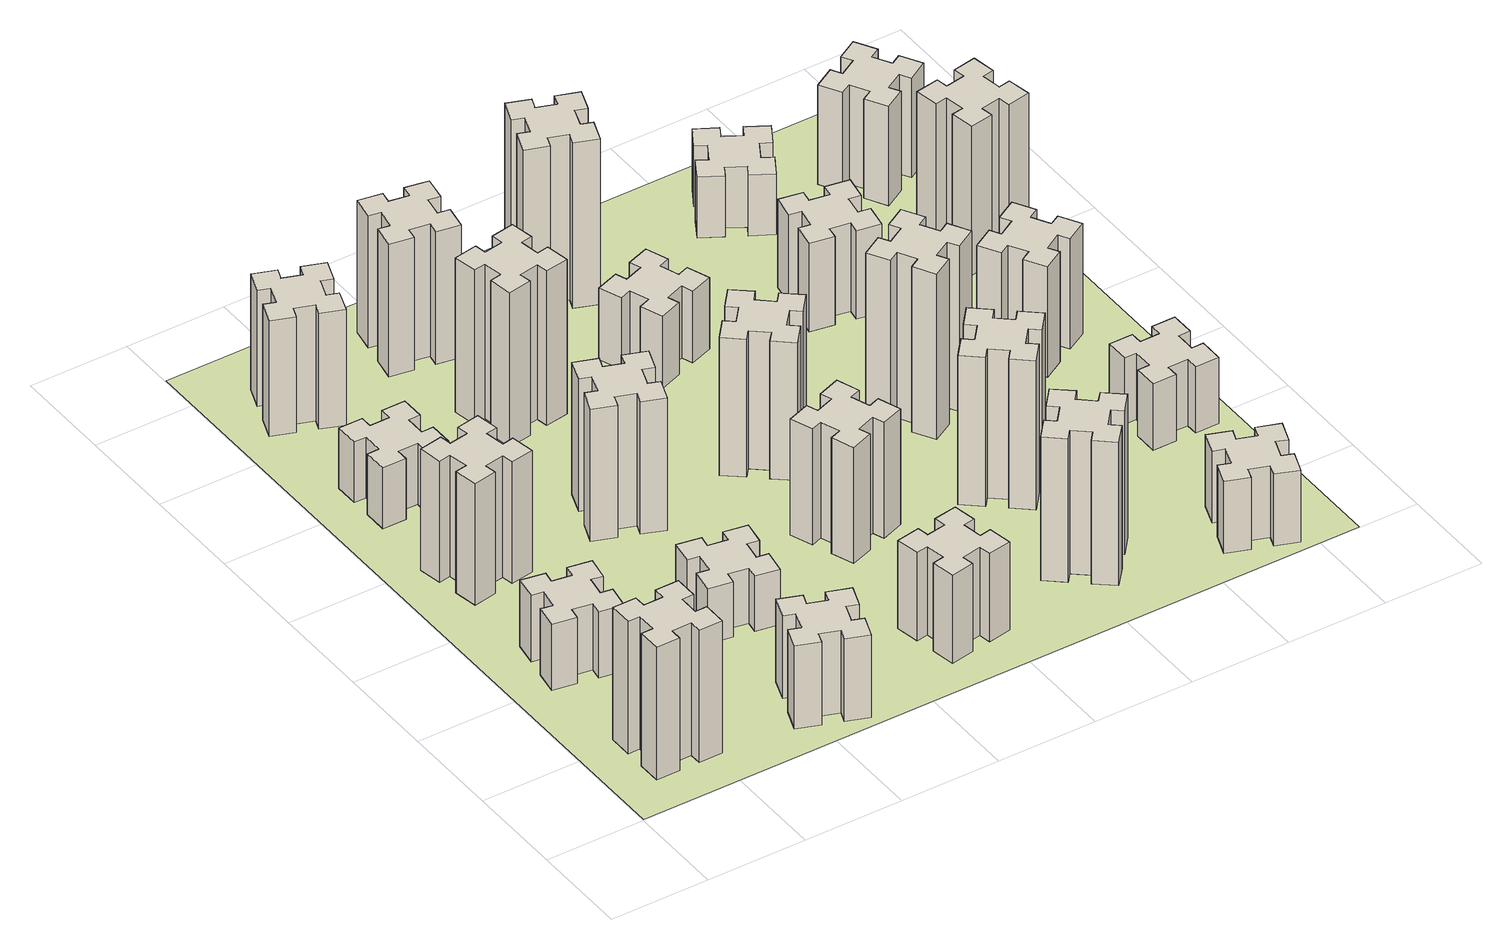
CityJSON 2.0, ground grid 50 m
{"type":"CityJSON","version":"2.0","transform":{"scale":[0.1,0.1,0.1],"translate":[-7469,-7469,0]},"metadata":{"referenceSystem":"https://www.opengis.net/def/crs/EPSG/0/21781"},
"CityObjects":{
"building1":{"type":"Building","attributes":{"class":"1000","function":"1000","usage":"1000","yearOfConstruction":2016,"roofType":"1000","measuredHeight":72,"storeysAboveGround":30,"storeysBelowGround":0},"geometry":[{"type":"Solid","lod":"1","boundaries":[[[[0,1,2,3,4,5,6,7,8,9,10,11,12,13,14,15,16,17,18,19]],[[17,16,20,21]],[[16,15,22,20]],[[15,14,23,22]],[[14,13,24,23]],[[13,12,25,24]],[[12,11,26,25]],[[11,10,27,26]],[[10,9,28,27]],[[9,8,29,28]],[[8,7,30,29]],[[7,6,31,30]],[[6,5,32,31]],[[5,4,33,32]],[[4,3,34,33]],[[3,2,35,34]],[[2,1,36,35]],[[1,0,37,36]],[[0,19,38,37]],[[19,18,39,38]],[[18,17,21,39]],[[24,25,26,27,28,29,30,31,32,33,34,35,36,37,38,39,21,20,22,23]]]]}]},
"building2":{"type":"Building","attributes":{"class":"1000","function":"1000","usage":"1000","yearOfConstruction":2016,"roofType":"1000","measuredHeight":36,"storeysAboveGround":30,"storeysBelowGround":0},"geometry":[{"type":"Solid","lod":"1","boundaries":[[[[40,41,42,43,44,45,46,47,48,49,50,51,52,53,54,55,56,57,58,59]],[[57,56,60,61]],[[56,55,62,60]],[[55,54,63,62]],[[54,53,64,63]],[[53,52,65,64]],[[52,51,66,65]],[[51,50,67,66]],[[50,49,68,67]],[[49,48,69,68]],[[48,47,70,69]],[[47,46,71,70]],[[46,45,72,71]],[[45,44,73,72]],[[44,43,74,73]],[[43,42,75,74]],[[42,41,76,75]],[[41,40,77,76]],[[40,59,78,77]],[[59,58,79,78]],[[58,57,61,79]],[[64,65,66,67,68,69,70,71,72,73,74,75,76,77,78,79,61,60,62,63]]]]}]},
"building3":{"type":"Building","attributes":{"class":"1000","function":"1000","usage":"1000","yearOfConstruction":2016,"roofType":"1000","measuredHeight":66,"storeysAboveGround":30,"storeysBelowGround":0},"geometry":[{"type":"Solid","lod":"1","boundaries":[[[[80,81,82,83,84,85,86,87,88,89,90,91,92,93,94,95,96,97,98,99]],[[97,96,100,101]],[[96,95,102,100]],[[95,94,103,102]],[[94,93,104,103]],[[93,92,105,104]],[[92,91,106,105]],[[91,90,107,106]],[[90,89,108,107]],[[89,88,109,108]],[[88,87,110,109]],[[87,86,111,110]],[[86,85,112,111]],[[85,84,113,112]],[[84,83,114,113]],[[83,82,115,114]],[[82,81,116,115]],[[81,80,117,116]],[[80,99,118,117]],[[99,98,119,118]],[[98,97,101,119]],[[104,105,106,107,108,109,110,111,112,113,114,115,116,117,118,119,101,100,102,103]]]]}]},
"building4":{"type":"Building","attributes":{"class":"1000","function":"1000","usage":"1000","yearOfConstruction":2016,"roofType":"1000","measuredHeight":33,"storeysAboveGround":30,"storeysBelowGround":0},"geometry":[{"type":"Solid","lod":"1","boundaries":[[[[120,121,122,123,124,125,126,127,128,129,130,131,132,133,134,135,136,137,138,139]],[[137,136,140,141]],[[136,135,142,140]],[[135,134,143,142]],[[134,133,144,143]],[[133,132,145,144]],[[132,131,146,145]],[[131,130,147,146]],[[130,129,148,147]],[[129,128,149,148]],[[128,127,150,149]],[[127,126,151,150]],[[126,125,152,151]],[[125,124,153,152]],[[124,123,154,153]],[[123,122,155,154]],[[122,121,156,155]],[[121,120,157,156]],[[120,139,158,157]],[[139,138,159,158]],[[138,137,141,159]],[[144,145,146,147,148,149,150,151,152,153,154,155,156,157,158,159,141,140,142,143]]]]}]},
"building5":{"type":"Building","attributes":{"class":"1000","function":"1000","usage":"1000","yearOfConstruction":2016,"roofType":"1000","measuredHeight":45,"storeysAboveGround":30,"storeysBelowGround":0},"geometry":[{"type":"Solid","lod":"1","boundaries":[[[[160,161,162,163,164,165,166,167,168,169,170,171,172,173,174,175,176,177,178,179]],[[177,176,180,181]],[[176,175,182,180]],[[175,174,183,182]],[[174,173,184,183]],[[173,172,185,184]],[[172,171,186,185]],[[171,170,187,186]],[[170,169,188,187]],[[169,168,189,188]],[[168,167,190,189]],[[167,166,191,190]],[[166,165,192,191]],[[165,164,193,192]],[[164,163,194,193]],[[163,162,195,194]],[[162,161,196,195]],[[161,160,197,196]],[[160,179,198,197]],[[179,178,199,198]],[[178,177,181,199]],[[184,185,186,187,188,189,190,191,192,193,194,195,196,197,198,199,181,180,182,183]]]]}]},
"building6":{"type":"Building","attributes":{"class":"1000","function":"1000","usage":"1000","yearOfConstruction":2016,"roofType":"1000","measuredHeight":63,"storeysAboveGround":30,"storeysBelowGround":0},"geometry":[{"type":"Solid","lod":"1","boundaries":[[[[200,201,202,203,204,205,206,207,208,209,210,211,212,213,214,215,216,217,218,219]],[[217,216,220,221]],[[216,215,222,220]],[[215,214,223,222]],[[214,213,224,223]],[[213,212,225,224]],[[212,211,226,225]],[[211,210,227,226]],[[210,209,228,227]],[[209,208,229,228]],[[208,207,230,229]],[[207,206,231,230]],[[206,205,232,231]],[[205,204,233,232]],[[204,203,234,233]],[[203,202,235,234]],[[202,201,236,235]],[[201,200,237,236]],[[200,219,238,237]],[[219,218,239,238]],[[218,217,221,239]],[[224,225,226,227,228,229,230,231,232,233,234,235,236,237,238,239,221,220,222,223]]]]}]},
"building7":{"type":"Building","attributes":{"class":"1000","function":"1000","usage":"1000","yearOfConstruction":2016,"roofType":"1000","measuredHeight":30,"storeysAboveGround":30,"storeysBelowGround":0},"geometry":[{"type":"Solid","lod":"1","boundaries":[[[[240,241,242,243,244,245,246,247,248,249,250,251,252,253,254,255,256,257,258,259]],[[257,256,260,261]],[[256,255,262,260]],[[255,254,263,262]],[[254,253,264,263]],[[253,252,265,264]],[[252,251,266,265]],[[251,250,267,266]],[[250,249,268,267]],[[249,248,269,268]],[[248,247,270,269]],[[247,246,271,270]],[[246,245,272,271]],[[245,244,273,272]],[[244,243,274,273]],[[243,242,275,274]],[[242,241,276,275]],[[241,240,277,276]],[[240,259,278,277]],[[259,258,279,278]],[[258,257,261,279]],[[264,265,266,267,268,269,270,271,272,273,274,275,276,277,278,279,261,260,262,263]]]]}]},
"building8":{"type":"Building","attributes":{"class":"1000","function":"1000","usage":"1000","yearOfConstruction":2016,"roofType":"1000","measuredHeight":72,"storeysAboveGround":30,"storeysBelowGround":0},"geometry":[{"type":"Solid","lod":"1","boundaries":[[[[280,281,282,283,284,285,286,287,288,289,290,291,292,293,294,295,296,297,298,299]],[[297,296,300,301]],[[296,295,302,300]],[[295,294,303,302]],[[294,293,304,303]],[[293,292,305,304]],[[292,291,306,305]],[[291,290,307,306]],[[290,289,308,307]],[[289,288,309,308]],[[288,287,310,309]],[[287,286,311,310]],[[286,285,312,311]],[[285,284,313,312]],[[284,283,314,313]],[[283,282,315,314]],[[282,281,316,315]],[[281,280,317,316]],[[280,299,318,317]],[[299,298,319,318]],[[298,297,301,319]],[[304,305,306,307,308,309,310,311,312,313,314,315,316,317,318,319,301,300,302,303]]]]}]},
"building9":{"type":"Building","attributes":{"class":"1000","function":"1000","usage":"1000","yearOfConstruction":2016,"roofType":"1000","measuredHeight":84,"storeysAboveGround":30,"storeysBelowGround":0},"geometry":[{"type":"Solid","lod":"1","boundaries":[[[[320,321,322,323,324,325,326,327,328,329,330,331,332,333,334,335,336,337,338,339]],[[337,336,340,341]],[[336,335,342,340]],[[335,334,343,342]],[[334,333,344,343]],[[333,332,345,344]],[[332,331,346,345]],[[331,330,347,346]],[[330,329,348,347]],[[329,328,349,348]],[[328,327,350,349]],[[327,326,351,350]],[[326,325,352,351]],[[325,324,353,352]],[[324,323,354,353]],[[323,322,355,354]],[[322,321,356,355]],[[321,320,357,356]],[[320,339,358,357]],[[339,338,359,358]],[[338,337,341,359]],[[344,345,346,347,348,349,350,351,352,353,354,355,356,357,358,359,341,340,342,343]]]]}]},
"building10":{"type":"Building","attributes":{"class":"1000","function":"1000","usage":"1000","yearOfConstruction":2016,"roofType":"1000","measuredHeight":48,"storeysAboveGround":30,"storeysBelowGround":0},"geometry":[{"type":"Solid","lod":"1","boundaries":[[[[360,361,362,363,364,365,366,367,368,369,370,371,372,373,374,375,376,377,378,379]],[[377,376,380,381]],[[376,375,382,380]],[[375,374,383,382]],[[374,373,384,383]],[[373,372,385,384]],[[372,371,386,385]],[[371,370,387,386]],[[370,369,388,387]],[[369,368,389,388]],[[368,367,390,389]],[[367,366,391,390]],[[366,365,392,391]],[[365,364,393,392]],[[364,363,394,393]],[[363,362,395,394]],[[362,361,396,395]],[[361,360,397,396]],[[360,379,398,397]],[[379,378,399,398]],[[378,377,381,399]],[[384,385,386,387,388,389,390,391,392,393,394,395,396,397,398,399,381,380,382,383]]]]}]},
"building11":{"type":"Building","attributes":{"class":"1000","function":"1000","usage":"1000","yearOfConstruction":2016,"roofType":"1000","measuredHeight":72,"storeysAboveGround":30,"storeysBelowGround":0},"geometry":[{"type":"Solid","lod":"1","boundaries":[[[[400,401,402,403,404,405,406,407,408,409,410,411,412,413,414,415,416,417,418,419]],[[417,416,420,421]],[[416,415,422,420]],[[415,414,423,422]],[[414,413,424,423]],[[413,412,425,424]],[[412,411,426,425]],[[411,410,427,426]],[[410,409,428,427]],[[409,408,429,428]],[[408,407,430,429]],[[407,406,431,430]],[[406,405,432,431]],[[405,404,433,432]],[[404,403,434,433]],[[403,402,435,434]],[[402,401,436,435]],[[401,400,437,436]],[[400,419,438,437]],[[419,418,439,438]],[[418,417,421,439]],[[424,425,426,427,428,429,430,431,432,433,434,435,436,437,438,439,421,420,422,423]]]]}]},
"building12":{"type":"Building","attributes":{"class":"1000","function":"1000","usage":"1000","yearOfConstruction":2016,"roofType":"1000","measuredHeight":63,"storeysAboveGround":30,"storeysBelowGround":0},"geometry":[{"type":"Solid","lod":"1","boundaries":[[[[440,441,442,443,444,445,446,447,448,449,450,451,452,453,454,455,456,457,458,459]],[[457,456,460,461]],[[456,455,462,460]],[[455,454,463,462]],[[454,453,464,463]],[[453,452,465,464]],[[452,451,466,465]],[[451,450,467,466]],[[450,449,468,467]],[[449,448,469,468]],[[448,447,470,469]],[[447,446,471,470]],[[446,445,472,471]],[[445,444,473,472]],[[444,443,474,473]],[[443,442,475,474]],[[442,441,476,475]],[[441,440,477,476]],[[440,459,478,477]],[[459,458,479,478]],[[458,457,461,479]],[[464,465,466,467,468,469,470,471,472,473,474,475,476,477,478,479,461,460,462,463]]]]}]},
"building13":{"type":"Building","attributes":{"class":"1000","function":"1000","usage":"1000","yearOfConstruction":2016,"roofType":"1000","measuredHeight":75,"storeysAboveGround":30,"storeysBelowGround":0},"geometry":[{"type":"Solid","lod":"1","boundaries":[[[[480,481,482,483,484,485,486,487,488,489,490,491,492,493,494,495,496,497,498,499]],[[497,496,500,501]],[[496,495,502,500]],[[495,494,503,502]],[[494,493,504,503]],[[493,492,505,504]],[[492,491,506,505]],[[491,490,507,506]],[[490,489,508,507]],[[489,488,509,508]],[[488,487,510,509]],[[487,486,511,510]],[[486,485,512,511]],[[485,484,513,512]],[[484,483,514,513]],[[483,482,515,514]],[[482,481,516,515]],[[481,480,517,516]],[[480,499,518,517]],[[499,498,519,518]],[[498,497,501,519]],[[504,505,506,507,508,509,510,511,512,513,514,515,516,517,518,519,501,500,502,503]]]]}]},
"building14":{"type":"Building","attributes":{"class":"1000","function":"1000","usage":"1000","yearOfConstruction":2016,"roofType":"1000","measuredHeight":39,"storeysAboveGround":30,"storeysBelowGround":0},"geometry":[{"type":"Solid","lod":"1","boundaries":[[[[520,521,522,523,524,525,526,527,528,529,530,531,532,533,534,535,536,537,538,539]],[[537,536,540,541]],[[536,535,542,540]],[[535,534,543,542]],[[534,533,544,543]],[[533,532,545,544]],[[532,531,546,545]],[[531,530,547,546]],[[530,529,548,547]],[[529,528,549,548]],[[528,527,550,549]],[[527,526,551,550]],[[526,525,552,551]],[[525,524,553,552]],[[524,523,554,553]],[[523,522,555,554]],[[522,521,556,555]],[[521,520,557,556]],[[520,539,558,557]],[[539,538,559,558]],[[538,537,541,559]],[[544,545,546,547,548,549,550,551,552,553,554,555,556,557,558,559,541,540,542,543]]]]}]},
"building15":{"type":"Building","attributes":{"class":"1000","function":"1000","usage":"1000","yearOfConstruction":2016,"roofType":"1000","measuredHeight":78,"storeysAboveGround":30,"storeysBelowGround":0},"geometry":[{"type":"Solid","lod":"1","boundaries":[[[[560,561,562,563,564,565,566,567,568,569,570,571,572,573,574,575,576,577,578,579]],[[577,576,580,581]],[[576,575,582,580]],[[575,574,583,582]],[[574,573,584,583]],[[573,572,585,584]],[[572,571,586,585]],[[571,570,587,586]],[[570,569,588,587]],[[569,568,589,588]],[[568,567,590,589]],[[567,566,591,590]],[[566,565,592,591]],[[565,564,593,592]],[[564,563,594,593]],[[563,562,595,594]],[[562,561,596,595]],[[561,560,597,596]],[[560,579,598,597]],[[579,578,599,598]],[[578,577,581,599]],[[584,585,586,587,588,589,590,591,592,593,594,595,596,597,598,599,581,580,582,583]]]]}]},
"building16":{"type":"Building","attributes":{"class":"1000","function":"1000","usage":"1000","yearOfConstruction":2016,"roofType":"1000","measuredHeight":90,"storeysAboveGround":30,"storeysBelowGround":0},"geometry":[{"type":"Solid","lod":"1","boundaries":[[[[600,601,602,603,604,605,606,607,608,609,610,611,612,613,614,615,616,617,618,619]],[[617,616,620,621]],[[616,615,622,620]],[[615,614,623,622]],[[614,613,624,623]],[[613,612,625,624]],[[612,611,626,625]],[[611,610,627,626]],[[610,609,628,627]],[[609,608,629,628]],[[608,607,630,629]],[[607,606,631,630]],[[606,605,632,631]],[[605,604,633,632]],[[604,603,634,633]],[[603,602,635,634]],[[602,601,636,635]],[[601,600,637,636]],[[600,619,638,637]],[[619,618,639,638]],[[618,617,621,639]],[[624,625,626,627,628,629,630,631,632,633,634,635,636,637,638,639,621,620,622,623]]]]}]},
"building17":{"type":"Building","attributes":{"class":"1000","function":"1000","usage":"1000","yearOfConstruction":2016,"roofType":"1000","measuredHeight":81,"storeysAboveGround":30,"storeysBelowGround":0},"geometry":[{"type":"Solid","lod":"1","boundaries":[[[[640,641,642,643,644,645,646,647,648,649,650,651,652,653,654,655,656,657,658,659]],[[657,656,660,661]],[[656,655,662,660]],[[655,654,663,662]],[[654,653,664,663]],[[653,652,665,664]],[[652,651,666,665]],[[651,650,667,666]],[[650,649,668,667]],[[649,648,669,668]],[[648,647,670,669]],[[647,646,671,670]],[[646,645,672,671]],[[645,644,673,672]],[[644,643,674,673]],[[643,642,675,674]],[[642,641,676,675]],[[641,640,677,676]],[[640,659,678,677]],[[659,658,679,678]],[[658,657,661,679]],[[664,665,666,667,668,669,670,671,672,673,674,675,676,677,678,679,661,660,662,663]]]]}]},
"building18":{"type":"Building","attributes":{"class":"1000","function":"1000","usage":"1000","yearOfConstruction":2016,"roofType":"1000","measuredHeight":90,"storeysAboveGround":30,"storeysBelowGround":0},"geometry":[{"type":"Solid","lod":"1","boundaries":[[[[680,681,682,683,684,685,686,687,688,689,690,691,692,693,694,695,696,697,698,699]],[[697,696,700,701]],[[696,695,702,700]],[[695,694,703,702]],[[694,693,704,703]],[[693,692,705,704]],[[692,691,706,705]],[[691,690,707,706]],[[690,689,708,707]],[[689,688,709,708]],[[688,687,710,709]],[[687,686,711,710]],[[686,685,712,711]],[[685,684,713,712]],[[684,683,714,713]],[[683,682,715,714]],[[682,681,716,715]],[[681,680,717,716]],[[680,699,718,717]],[[699,698,719,718]],[[698,697,701,719]],[[704,705,706,707,708,709,710,711,712,713,714,715,716,717,718,719,701,700,702,703]]]]}]},
"building19":{"type":"Building","attributes":{"class":"1000","function":"1000","usage":"1000","yearOfConstruction":2016,"roofType":"1000","measuredHeight":39,"storeysAboveGround":30,"storeysBelowGround":0},"geometry":[{"type":"Solid","lod":"1","boundaries":[[[[720,721,722,723,724,725,726,727,728,729,730,731,732,733,734,735,736,737,738,739]],[[737,736,740,741]],[[736,735,742,740]],[[735,734,743,742]],[[734,733,744,743]],[[733,732,745,744]],[[732,731,746,745]],[[731,730,747,746]],[[730,729,748,747]],[[729,728,749,748]],[[728,727,750,749]],[[727,726,751,750]],[[726,725,752,751]],[[725,724,753,752]],[[724,723,754,753]],[[723,722,755,754]],[[722,721,756,755]],[[721,720,757,756]],[[720,739,758,757]],[[739,738,759,758]],[[738,737,741,759]],[[744,745,746,747,748,749,750,751,752,753,754,755,756,757,758,759,741,740,742,743]]]]}]},
"building20":{"type":"Building","attributes":{"class":"1000","function":"1000","usage":"1000","yearOfConstruction":2016,"roofType":"1000","measuredHeight":48,"storeysAboveGround":30,"storeysBelowGround":0},"geometry":[{"type":"Solid","lod":"1","boundaries":[[[[760,761,762,763,764,765,766,767,768,769,770,771,772,773,774,775,776,777,778,779]],[[777,776,780,781]],[[776,775,782,780]],[[775,774,783,782]],[[774,773,784,783]],[[773,772,785,784]],[[772,771,786,785]],[[771,770,787,786]],[[770,769,788,787]],[[769,768,789,788]],[[768,767,790,789]],[[767,766,791,790]],[[766,765,792,791]],[[765,764,793,792]],[[764,763,794,793]],[[763,762,795,794]],[[762,761,796,795]],[[761,760,797,796]],[[760,779,798,797]],[[779,778,799,798]],[[778,777,781,799]],[[784,785,786,787,788,789,790,791,792,793,794,795,796,797,798,799,781,780,782,783]]]]}]},
"building21":{"type":"Building","attributes":{"class":"1000","function":"1000","usage":"1000","yearOfConstruction":2016,"roofType":"1000","measuredHeight":33,"storeysAboveGround":30,"storeysBelowGround":0},"geometry":[{"type":"Solid","lod":"1","boundaries":[[[[800,801,802,803,804,805,806,807,808,809,810,811,812,813,814,815,816,817,818,819]],[[817,816,820,821]],[[816,815,822,820]],[[815,814,823,822]],[[814,813,824,823]],[[813,812,825,824]],[[812,811,826,825]],[[811,810,827,826]],[[810,809,828,827]],[[809,808,829,828]],[[808,807,830,829]],[[807,806,831,830]],[[806,805,832,831]],[[805,804,833,832]],[[804,803,834,833]],[[803,802,835,834]],[[802,801,836,835]],[[801,800,837,836]],[[800,819,838,837]],[[819,818,839,838]],[[818,817,821,839]],[[824,825,826,827,828,829,830,831,832,833,834,835,836,837,838,839,821,820,822,823]]]]}]},
"building22":{"type":"Building","attributes":{"class":"1000","function":"1000","usage":"1000","yearOfConstruction":2016,"roofType":"1000","measuredHeight":36,"storeysAboveGround":30,"storeysBelowGround":0},"geometry":[{"type":"Solid","lod":"1","boundaries":[[[[840,841,842,843,844,845,846,847,848,849,850,851,852,853,854,855,856,857,858,859]],[[857,856,860,861]],[[856,855,862,860]],[[855,854,863,862]],[[854,853,864,863]],[[853,852,865,864]],[[852,851,866,865]],[[851,850,867,866]],[[850,849,868,867]],[[849,848,869,868]],[[848,847,870,869]],[[847,846,871,870]],[[846,845,872,871]],[[845,844,873,872]],[[844,843,874,873]],[[843,842,875,874]],[[842,841,876,875]],[[841,840,877,876]],[[840,859,878,877]],[[859,858,879,878]],[[858,857,861,879]],[[864,865,866,867,868,869,870,871,872,873,874,875,876,877,878,879,861,860,862,863]]]]}]},
"building23":{"type":"Building","attributes":{"class":"1000","function":"1000","usage":"1000","yearOfConstruction":2016,"roofType":"1000","measuredHeight":60,"storeysAboveGround":30,"storeysBelowGround":0},"geometry":[{"type":"Solid","lod":"1","boundaries":[[[[880,881,882,883,884,885,886,887,888,889,890,891,892,893,894,895,896,897,898,899]],[[897,896,900,901]],[[896,895,902,900]],[[895,894,903,902]],[[894,893,904,903]],[[893,892,905,904]],[[892,891,906,905]],[[891,890,907,906]],[[890,889,908,907]],[[889,888,909,908]],[[888,887,910,909]],[[887,886,911,910]],[[886,885,912,911]],[[885,884,913,912]],[[884,883,914,913]],[[883,882,915,914]],[[882,881,916,915]],[[881,880,917,916]],[[880,899,918,917]],[[899,898,919,918]],[[898,897,901,919]],[[904,905,906,907,908,909,910,911,912,913,914,915,916,917,918,919,901,900,902,903]]]]}]},
"building24":{"type":"Building","attributes":{"class":"1000","function":"1000","usage":"1000","yearOfConstruction":2016,"roofType":"1000","measuredHeight":81,"storeysAboveGround":30,"storeysBelowGround":0},"geometry":[{"type":"Solid","lod":"1","boundaries":[[[[920,921,922,923,924,925,926,927,928,929,930,931,932,933,934,935,936,937,938,939]],[[937,936,940,941]],[[936,935,942,940]],[[935,934,943,942]],[[934,933,944,943]],[[933,932,945,944]],[[932,931,946,945]],[[931,930,947,946]],[[930,929,948,947]],[[929,928,949,948]],[[928,927,950,949]],[[927,926,951,950]],[[926,925,952,951]],[[925,924,953,952]],[[924,923,954,953]],[[923,922,955,954]],[[922,921,956,955]],[[921,920,957,956]],[[920,939,958,957]],[[939,938,959,958]],[[938,937,941,959]],[[944,945,946,947,948,949,950,951,952,953,954,955,956,957,958,959,941,940,942,943]]]]}]},
"building25":{"type":"Building","attributes":{"class":"1000","function":"1000","usage":"1000","yearOfConstruction":2016,"roofType":"1000","measuredHeight":54,"storeysAboveGround":30,"storeysBelowGround":0},"geometry":[{"type":"Solid","lod":"1","boundaries":[[[[960,961,962,963,964,965,966,967,968,969,970,971,972,973,974,975,976,977,978,979]],[[977,976,980,981]],[[976,975,982,980]],[[975,974,983,982]],[[974,973,984,983]],[[973,972,985,984]],[[972,971,986,985]],[[971,970,987,986]],[[970,969,988,987]],[[969,968,989,988]],[[968,967,990,989]],[[967,966,991,990]],[[966,965,992,991]],[[965,964,993,992]],[[964,963,994,993]],[[963,962,995,994]],[[962,961,996,995]],[[961,960,997,996]],[[960,979,998,997]],[[979,978,999,998]],[[978,977,981,999]],[[984,985,986,987,988,989,990,991,992,993,994,995,996,997,998,999,981,980,982,983]]]]}]},
"landuse1":{"type":"LandUse","attributes":{"name":"plot1","function":"1010"},"geometry":[{"type":"MultiSurface","lod":"1","boundaries":[[[1000,1001,1002,1003]]]}]}
},
"vertices":[
[325,265,0],[425,265,0],[425,205,0],[545,205,0],[545,325,0],[485,325,0],[485,425,0],[545,425,0],[545,545,0],[425,545,0],[425,485,0],[325,485,0],[325,545,0],[205,545,0],[205,425,0],[265,425,0],[265,325,0],[205,325,0],[205,205,0],[325,205,0],[265,325,720],[205,325,720],[265,425,720],[205,425,720],[205,545,720],[325,545,720],[325,485,720],[425,485,720],[425,545,720],[545,545,720],[545,425,720],[485,425,720],[485,325,720],[545,325,720],[545,205,720],[425,205,720],[425,265,720],[325,265,720],[325,205,720],[205,205,720],
[307,1016,0],[405,998,0],[395,939,0],[513,918,0],[534,1037,0],[475,1047,0],[492,1145,0],[551,1135,0],[572,1253,0],[454,1274,0],[444,1215,0],[345,1232,0],[356,1291,0],[237,1312,0],[217,1194,0],[276,1184,0],[258,1085,0],[199,1096,0],[178,977,0],[297,957,0],[258,1085,360],[199,1096,360],[276,1184,360],[217,1194,360],[237,1312,360],[356,1291,360],[345,1232,360],[444,1215,360],[454,1274,360],[572,1253,360],[551,1135,360],[492,1145,360],[475,1047,360],[534,1037,360],[513,918,360],[395,939,360],[405,998,360],[307,1016,360],[297,957,360],[178,977,360],
[345,1738,0],[444,1756,0],[454,1697,0],[572,1717,0],[551,1836,0],[492,1825,0],[475,1924,0],[534,1934,0],[513,2052,0],[395,2031,0],[405,1972,0],[307,1955,0],[297,2014,0],[178,1993,0],[199,1875,0],[258,1885,0],[276,1787,0],[217,1777,0],[237,1658,0],[356,1679,0],[276,1787,660],[217,1777,660],[258,1885,660],[199,1875,660],[178,1993,660],[297,2014,660],[307,1955,660],[405,1972,660],[395,2031,660],[513,2052,660],[534,1934,660],[475,1924,660],[492,1825,660],[551,1836,660],[572,1717,660],[454,1697,660],[444,1756,660],[345,1738,660],[356,1679,660],[237,1658,660],
[425,2605,0],[325,2605,0],[325,2665,0],[205,2665,0],[205,2545,0],[265,2545,0],[265,2445,0],[205,2445,0],[205,2325,0],[325,2325,0],[325,2385,0],[425,2385,0],[425,2325,0],[545,2325,0],[545,2445,0],[485,2445,0],[485,2545,0],[545,2545,0],[545,2665,0],[425,2665,0],[485,2545,330],[545,2545,330],[485,2445,330],[545,2445,330],[545,2325,330],[425,2325,330],[425,2385,330],[325,2385,330],[325,2325,330],[205,2325,330],[205,2445,330],[265,2445,330],[265,2545,330],[205,2545,330],[205,2665,330],[325,2665,330],[325,2605,330],[425,2605,330],[425,2665,330],[545,2665,330],
[1200,362,0],[1106,396,0],[1127,452,0],[1014,493,0],[973,380,0],[1029,360,0],[995,266,0],[939,287,0],[897,174,0],[1010,133,0],[1031,189,0],[1125,155,0],[1104,99,0],[1217,57,0],[1258,170,0],[1202,191,0],[1236,285,0],[1292,264,0],[1333,377,0],[1220,418,0],[1236,285,450],[1292,264,450],[1202,191,450],[1258,170,450],[1217,57,450],[1104,99,450],[1125,155,450],[1031,189,450],[1010,133,450],[897,174,450],[939,287,450],[995,266,450],[1029,360,450],[973,380,450],[1014,493,450],[1127,452,450],[1106,396,450],[1200,362,450],[1220,418,450],[1333,377,450],
[460,3322,0],[366,3356,0],[387,3412,0],[274,3453,0],[233,3340,0],[289,3320,0],[255,3226,0],[199,3247,0],[157,3134,0],[270,3093,0],[291,3149,0],[385,3115,0],[364,3059,0],[477,3017,0],[518,3130,0],[462,3151,0],[496,3245,0],[552,3224,0],[593,3337,0],[480,3378,0],[496,3245,630],[552,3224,630],[462,3151,630],[518,3130,630],[477,3017,630],[364,3059,630],[385,3115,630],[291,3149,630],[270,3093,630],[157,3134,630],[199,3247,630],[255,3226,630],[289,3320,630],[233,3340,630],[274,3453,630],[387,3412,630],[366,3356,630],[460,3322,630],[480,3378,630],[593,3337,630],
[1016,1084,0],[998,985,0],[939,996,0],[918,877,0],[1037,857,0],[1047,916,0],[1145,898,0],[1135,839,0],[1253,818,0],[1274,937,0],[1215,947,0],[1232,1045,0],[1291,1035,0],[1312,1153,0],[1194,1174,0],[1184,1115,0],[1085,1132,0],[1096,1191,0],[977,1212,0],[957,1094,0],[1085,1132,300],[1096,1191,300],[1184,1115,300],[1194,1174,300],[1312,1153,300],[1291,1035,300],[1232,1045,300],[1215,947,300],[1274,937,300],[1253,818,300],[1135,839,300],[1145,898,300],[1047,916,300],[1037,857,300],[918,877,300],[939,996,300],[998,985,300],[1016,1084,300],[957,1094,300],[977,1212,300],
[1202,1771,0],[1236,1865,0],[1292,1844,0],[1333,1957,0],[1220,1998,0],[1200,1942,0],[1106,1976,0],[1127,2032,0],[1014,2073,0],[973,1960,0],[1029,1940,0],[995,1846,0],[939,1867,0],[897,1754,0],[1010,1713,0],[1031,1769,0],[1125,1735,0],[1104,1679,0],[1217,1637,0],[1258,1750,0],[1125,1735,720],[1104,1679,720],[1031,1769,720],[1010,1713,720],[897,1754,720],[939,1867,720],[995,1846,720],[1029,1940,720],[973,1960,720],[1014,2073,720],[1127,2032,720],[1106,1976,720],[1200,1942,720],[1220,1998,720],[1333,1957,720],[1292,1844,720],[1236,1865,720],[1202,1771,720],[1258,1750,720],[1217,1637,720],
[1232,2665,0],[1215,2764,0],[1274,2774,0],[1253,2892,0],[1135,2871,0],[1145,2812,0],[1047,2795,0],[1037,2854,0],[918,2833,0],[939,2715,0],[998,2725,0],[1016,2627,0],[957,2617,0],[977,2498,0],[1096,2519,0],[1085,2578,0],[1184,2596,0],[1194,2537,0],[1312,2557,0],[1291,2676,0],[1184,2596,840],[1194,2537,840],[1085,2578,840],[1096,2519,840],[977,2498,840],[957,2617,840],[1016,2627,840],[998,2725,840],[939,2715,840],[918,2833,840],[1037,2854,840],[1047,2795,840],[1145,2812,840],[1135,2871,840],[1253,2892,840],[1274,2774,840],[1215,2764,840],[1232,2665,840],[1291,2676,840],[1312,2557,840],
[1738,405,0],[1756,307,0],[1697,297,0],[1717,178,0],[1836,199,0],[1825,258,0],[1924,276,0],[1934,217,0],[2052,237,0],[2031,356,0],[1972,345,0],[1955,444,0],[2014,454,0],[1993,572,0],[1875,551,0],[1885,492,0],[1787,475,0],[1777,534,0],[1658,513,0],[1679,395,0],[1787,475,480],[1777,534,480],[1885,492,480],[1875,551,480],[1993,572,480],[2014,454,480],[1955,444,480],[1972,345,480],[2031,356,480],[2052,237,480],[1934,217,480],[1924,276,480],[1825,258,480],[1836,199,480],[1717,178,480],[1697,297,480],[1756,307,480],[1738,405,480],[1679,395,480],[1658,513,480],
[1084,3435,0],[985,3452,0],[996,3511,0],[877,3532,0],[857,3414,0],[916,3404,0],[898,3305,0],[839,3316,0],[818,3197,0],[937,3177,0],[947,3236,0],[1045,3218,0],[1035,3159,0],[1153,3138,0],[1174,3257,0],[1115,3267,0],[1132,3365,0],[1191,3355,0],[1212,3473,0],[1094,3494,0],[1132,3365,720],[1191,3355,720],[1115,3267,720],[1174,3257,720],[1153,3138,720],[1035,3159,720],[1045,3218,720],[947,3236,720],[937,3177,720],[818,3197,720],[839,3316,720],[898,3305,720],[916,3404,720],[857,3414,720],[877,3532,720],[996,3511,720],[985,3452,720],[1084,3435,720],[1094,3494,720],[1212,3473,720],
[1846,1095,0],[1940,1129,0],[1960,1073,0],[2073,1114,0],[2032,1227,0],[1976,1206,0],[1942,1300,0],[1998,1320,0],[1957,1433,0],[1844,1392,0],[1865,1336,0],[1771,1302,0],[1750,1358,0],[1637,1317,0],[1679,1204,0],[1735,1225,0],[1769,1131,0],[1713,1110,0],[1754,997,0],[1867,1039,0],[1769,1131,630],[1713,1110,630],[1735,1225,630],[1679,1204,630],[1637,1317,630],[1750,1358,630],[1771,1302,630],[1865,1336,630],[1844,1392,630],[1957,1433,630],[1998,1320,630],[1942,1300,630],[1976,1206,630],[2032,1227,630],[2073,1114,630],[1960,1073,630],[1940,1129,630],[1846,1095,630],[1867,1039,630],[1754,997,630],
[1964,1907,0],[1888,1972,0],[1926,2018,0],[1834,2095,0],[1757,2003,0],[1803,1964,0],[1739,1888,0],[1693,1926,0],[1616,1834,0],[1708,1757,0],[1746,1803,0],[1823,1739,0],[1784,1693,0],[1876,1616,0],[1953,1708,0],[1907,1746,0],[1972,1823,0],[2018,1784,0],[2095,1876,0],[2003,1953,0],[1972,1823,750],[2018,1784,750],[1907,1746,750],[1953,1708,750],[1876,1616,750],[1784,1693,750],[1823,1739,750],[1746,1803,750],[1708,1757,750],[1616,1834,750],[1693,1926,750],[1739,1888,750],[1803,1964,750],[1757,2003,750],[1834,2095,750],[1926,2018,750],[1888,1972,750],[1964,1907,750],[2003,1953,750],[2095,1876,750],
[1735,2705,0],[1769,2611,0],[1713,2590,0],[1754,2477,0],[1867,2519,0],[1846,2575,0],[1940,2609,0],[1960,2553,0],[2073,2594,0],[2032,2707,0],[1976,2686,0],[1942,2780,0],[1998,2800,0],[1957,2913,0],[1844,2872,0],[1865,2816,0],[1771,2782,0],[1750,2838,0],[1637,2797,0],[1679,2684,0],[1771,2782,390],[1750,2838,390],[1865,2816,390],[1844,2872,390],[1957,2913,390],[1998,2800,390],[1942,2780,390],[1976,2686,390],[2032,2707,390],[2073,2594,390],[1960,2553,390],[1940,2609,390],[1846,2575,390],[1867,2519,390],[1754,2477,390],[1713,2590,390],[1769,2611,390],[1735,2705,390],[1679,2684,390],[1637,2797,390],
[2704,527,0],[2628,592,0],[2666,638,0],[2574,715,0],[2497,623,0],[2543,584,0],[2479,508,0],[2433,546,0],[2356,454,0],[2448,377,0],[2486,423,0],[2563,359,0],[2524,313,0],[2616,236,0],[2693,328,0],[2647,366,0],[2712,443,0],[2758,404,0],[2835,496,0],[2743,573,0],[2712,443,780],[2758,404,780],[2647,366,780],[2693,328,780],[2616,236,780],[2524,313,780],[2563,359,780],[2486,423,780],[2448,377,780],[2356,454,780],[2433,546,780],[2479,508,780],[2543,584,780],[2497,623,780],[2574,715,780],[2666,638,780],[2628,592,780],[2704,527,780],[2743,573,780],[2835,496,780],
[1669,3420,0],[1635,3326,0],[1579,3347,0],[1537,3234,0],[1650,3193,0],[1671,3249,0],[1765,3215,0],[1744,3159,0],[1857,3117,0],[1898,3230,0],[1842,3251,0],[1876,3345,0],[1932,3324,0],[1973,3437,0],[1860,3478,0],[1840,3422,0],[1746,3456,0],[1767,3512,0],[1654,3553,0],[1613,3440,0],[1746,3456,900],[1767,3512,900],[1840,3422,900],[1860,3478,900],[1973,3437,900],[1932,3324,900],[1876,3345,900],[1842,3251,900],[1898,3230,900],[1857,3117,900],[1744,3159,900],[1765,3215,900],[1671,3249,900],[1650,3193,900],[1537,3234,900],[1579,3347,900],[1635,3326,900],[1669,3420,900],[1613,3440,900],[1654,3553,900],
[2647,1006,0],[2712,1083,0],[2758,1044,0],[2835,1136,0],[2743,1213,0],[2704,1167,0],[2628,1232,0],[2666,1278,0],[2574,1355,0],[2497,1263,0],[2543,1224,0],[2479,1148,0],[2433,1186,0],[2356,1094,0],[2448,1017,0],[2486,1063,0],[2563,999,0],[2524,953,0],[2616,876,0],[2693,968,0],[2563,999,810],[2524,953,810],[2486,1063,810],[2448,1017,810],[2356,1094,810],[2433,1186,810],[2479,1148,810],[2543,1224,810],[2497,1263,810],[2574,1355,810],[2666,1278,810],[2628,1232,810],[2704,1167,810],[2743,1213,810],[2835,1136,810],[2758,1044,810],[2712,1083,810],[2647,1006,810],[2693,968,810],[2616,876,810],
[2475,1744,0],[2525,1657,0],[2473,1627,0],[2533,1523,0],[2637,1583,0],[2607,1635,0],[2694,1685,0],[2724,1633,0],[2828,1693,0],[2768,1797,0],[2716,1767,0],[2666,1854,0],[2718,1884,0],[2658,1988,0],[2554,1928,0],[2584,1876,0],[2497,1826,0],[2467,1878,0],[2363,1818,0],[2423,1714,0],[2497,1826,900],[2467,1878,900],[2584,1876,900],[2554,1928,900],[2658,1988,900],[2718,1884,900],[2666,1854,900],[2716,1767,900],[2768,1797,900],[2828,1693,900],[2724,1633,900],[2694,1685,900],[2607,1635,900],[2637,1583,900],[2533,1523,900],[2473,1627,900],[2525,1657,900],[2475,1744,900],[2423,1714,900],[2363,1818,900],
[3251,189,0],[3345,155,0],[3324,99,0],[3437,57,0],[3478,170,0],[3422,191,0],[3456,285,0],[3512,264,0],[3553,377,0],[3440,418,0],[3420,362,0],[3326,396,0],[3347,452,0],[3234,493,0],[3193,380,0],[3249,360,0],[3215,266,0],[3159,287,0],[3117,174,0],[3230,133,0],[3215,266,390],[3159,287,390],[3249,360,390],[3193,380,390],[3234,493,390],[3347,452,390],[3326,396,390],[3420,362,390],[3440,418,390],[3553,377,390],[3512,264,390],[3456,285,390],[3422,191,390],[3478,170,390],[3437,57,390],[3324,99,390],[3345,155,390],[3251,189,390],[3230,133,390],[3117,174,390],
[2795,2527,0],[2812,2625,0],[2871,2615,0],[2892,2733,0],[2774,2754,0],[2764,2695,0],[2665,2712,0],[2676,2771,0],[2557,2792,0],[2537,2674,0],[2596,2664,0],[2578,2565,0],[2519,2576,0],[2498,2457,0],[2617,2437,0],[2627,2496,0],[2725,2478,0],[2715,2419,0],[2833,2398,0],[2854,2517,0],[2725,2478,480],[2715,2419,480],[2627,2496,480],[2617,2437,480],[2498,2457,480],[2519,2576,480],[2578,2565,480],[2596,2664,480],[2537,2674,480],[2557,2792,480],[2676,2771,480],[2665,2712,480],[2764,2695,480],[2774,2754,480],[2892,2733,480],[2871,2615,480],[2812,2625,480],[2795,2527,480],[2854,2517,480],[2833,2398,480],
[2766,3237,0],[2816,3324,0],[2868,3294,0],[2928,3398,0],[2824,3458,0],[2794,3406,0],[2707,3456,0],[2737,3508,0],[2633,3568,0],[2573,3464,0],[2625,3434,0],[2575,3347,0],[2523,3377,0],[2463,3273,0],[2567,3213,0],[2597,3265,0],[2684,3215,0],[2654,3163,0],[2758,3103,0],[2818,3207,0],[2684,3215,330],[2654,3163,330],[2597,3265,330],[2567,3213,330],[2463,3273,330],[2523,3377,330],[2575,3347,330],[2625,3434,330],[2573,3464,330],[2633,3568,330],[2737,3508,330],[2707,3456,330],[2794,3406,330],[2824,3458,330],[2928,3398,330],[2868,3294,330],[2816,3324,330],[2766,3237,330],[2818,3207,330],[2758,3103,330],
[3325,1165,0],[3325,1065,0],[3265,1065,0],[3265,945,0],[3385,945,0],[3385,1005,0],[3485,1005,0],[3485,945,0],[3605,945,0],[3605,1065,0],[3545,1065,0],[3545,1165,0],[3605,1165,0],[3605,1285,0],[3485,1285,0],[3485,1225,0],[3385,1225,0],[3385,1285,0],[3265,1285,0],[3265,1165,0],[3385,1225,360],[3385,1285,360],[3485,1225,360],[3485,1285,360],[3605,1285,360],[3605,1165,360],[3545,1165,360],[3545,1065,360],[3605,1065,360],[3605,945,360],[3485,945,360],[3485,1005,360],[3385,1005,360],[3385,945,360],[3265,945,360],[3265,1065,360],[3325,1065,360],[3325,1165,360],[3265,1165,360],[3265,1285,360],
[3356,1867,0],[3306,1954,0],[3358,1984,0],[3298,2088,0],[3194,2028,0],[3224,1976,0],[3137,1926,0],[3107,1978,0],[3003,1918,0],[3063,1814,0],[3115,1844,0],[3165,1757,0],[3113,1727,0],[3173,1623,0],[3277,1683,0],[3247,1735,0],[3334,1785,0],[3364,1733,0],[3468,1793,0],[3408,1897,0],[3334,1785,600],[3364,1733,600],[3247,1735,600],[3277,1683,600],[3173,1623,600],[3113,1727,600],[3165,1757,600],[3115,1844,600],[3063,1814,600],[3003,1918,600],[3107,1978,600],[3137,1926,600],[3224,1976,600],[3194,2028,600],[3298,2088,600],[3358,1984,600],[3306,1954,600],[3356,1867,600],[3408,1897,600],[3468,1793,600],
[3552,2565,0],[3535,2664,0],[3594,2674,0],[3573,2792,0],[3455,2771,0],[3465,2712,0],[3367,2695,0],[3357,2754,0],[3238,2733,0],[3259,2615,0],[3318,2625,0],[3336,2527,0],[3277,2517,0],[3297,2398,0],[3416,2419,0],[3405,2478,0],[3504,2496,0],[3514,2437,0],[3632,2457,0],[3611,2576,0],[3504,2496,810],[3514,2437,810],[3405,2478,810],[3416,2419,810],[3297,2398,810],[3277,2517,810],[3336,2527,810],[3318,2625,810],[3259,2615,810],[3238,2733,810],[3357,2754,810],[3367,2695,810],[3465,2712,810],[3455,2771,810],[3573,2792,810],[3594,2674,810],[3535,2664,810],[3552,2565,810],[3611,2576,810],[3632,2457,810],
[3215,3224,0],[3265,3137,0],[3213,3107,0],[3273,3003,0],[3377,3063,0],[3347,3115,0],[3434,3165,0],[3464,3113,0],[3568,3173,0],[3508,3277,0],[3456,3247,0],[3406,3334,0],[3458,3364,0],[3398,3468,0],[3294,3408,0],[3324,3356,0],[3237,3306,0],[3207,3358,0],[3103,3298,0],[3163,3194,0],[3237,3306,540],[3207,3358,540],[3324,3356,540],[3294,3408,540],[3398,3468,540],[3458,3364,540],[3406,3334,540],[3456,3247,540],[3508,3277,540],[3568,3173,540],[3464,3113,540],[3434,3165,540],[3347,3115,540],[3377,3063,540],[3273,3003,540],[3213,3107,540],[3265,3137,540],[3215,3224,540],[3163,3194,540],[3103,3298,540],
[5,3705,0],[3705,3705,0],[3705,5,0],[5,5,0]
]}
